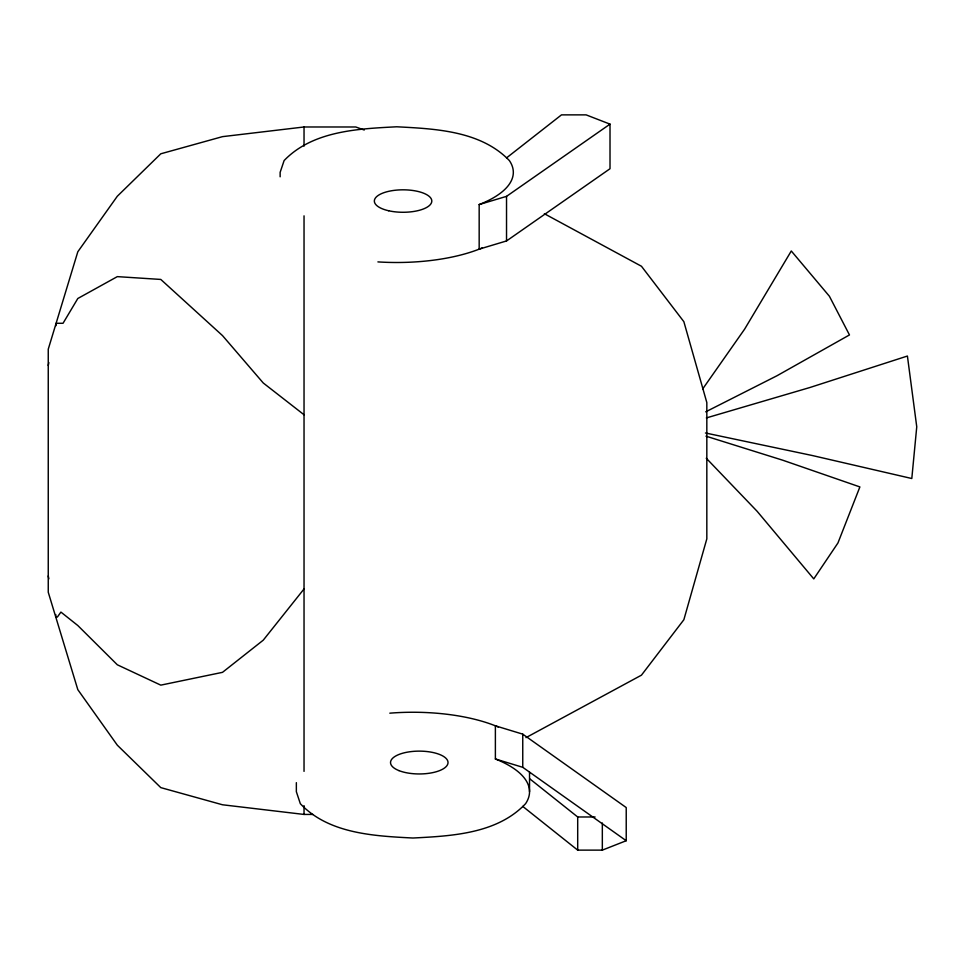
<?xml version="1.0" encoding="UTF-8"?>
<svg xmlns="http://www.w3.org/2000/svg" width="965" height="965" viewBox="0 0 965 965"><rect width="100%" height="100%" fill="white"/><g stroke="black" fill="none" stroke-linecap="round" stroke-linejoin="round"><path stroke-width="1.45" d="M55.982 325.712L56.115 323.287L63.039 323.287L77.815 298.499L117.32 276.629L160.793 279.44L222.505 335.603L263.264 382.996L304.035 414.757M48.25 365.47L48.853 362.587M702.677 388.955L744.63 329.125L791.288 250.984L829.405 296.255L849.465 334.939L776.946 375.771L705.704 411.838M304.035 588.952L263.264 640.157L222.505 672.34L160.793 685.138L117.32 664.788L77.815 625.525L60.916 612.087L57.357 617.069L55.789 617.069L55.789 614.572M506.529 157.898L561.485 114.871L586.117 114.871L610.013 124.135L610.013 168.73L506.529 240.948L479.171 249.151L479.171 204.556A116.596 45.56 0 0 0 509.351 160.552C480.727 130.818 435.48 128.803 396.736 126.789C357.979 128.803 312.732 130.818 284.12 160.552L280.139 172.349L280.139 176.8M479.171 204.556L506.529 196.353L610.013 124.135M525.973 737.634L641.46 675.162L683.859 619.735L706.826 538.844L706.826 402.574L683.859 321.683L641.46 266.256L544.356 213.723M522.753 806.39L577.697 850.129L602.329 850.129L626.225 840.72L626.225 807.56L522.753 734.148L495.383 725.813L495.383 758.973A116.596 46.308 0 0 1 525.563 803.7C497.156 833.784 451.753 836.016 412.948 838.018C374.131 836.016 328.727 833.784 300.332 803.7L296.352 791.71L296.352 782.663M706.344 417.929L809.949 387.496L907.414 356.037L916.75 426.807L911.804 478.519L812.385 455.54L705.439 432.983M364.251 130.022L355.759 126.982L304.035 126.982L222.505 136.644L160.793 153.797L117.32 196.233L77.815 251.769L48.25 349.197L48.25 592.233L77.815 689.649L117.32 745.185L160.793 787.621L222.505 804.774L304.035 814.436L312.901 814.436M529.761 778.827L577.697 816.981L595.091 816.981M495.383 758.973L522.753 767.308L626.225 840.72M705.982 436.168L782.736 460.209L859.887 486.927L837.958 542.945L813.772 578.891L757.127 511.293L706.247 458.218M48.25 575.948L48.853 578.843M602.329 823L602.329 850.129M577.697 816.981L577.697 850.129M529.532 772.121L529.532 791.71M522.753 734.148L522.753 767.308M506.529 196.353L506.529 240.948M304.035 126.982L304.035 146.161M304.035 215.846L304.035 771.373M304.035 805.654L304.035 814.436M482.174 247.933A116.596 45.56 0 0 1 377.906 261.901M389.812 713.171A116.596 46.308 0 0 1 498.398 727.055M388.702 210.768A28.733 11.23 0 0 0 431.801 201.046A28.733 11.23 0 0 0 388.702 191.323A28.733 11.23 0 0 0 388.702 210.768M398.955 770.613A28.733 11.411 0 0 0 447.036 765.498A28.733 11.411 0 0 0 411.838 751.518A28.733 11.411 0 0 0 398.955 770.613"/></g></svg>
